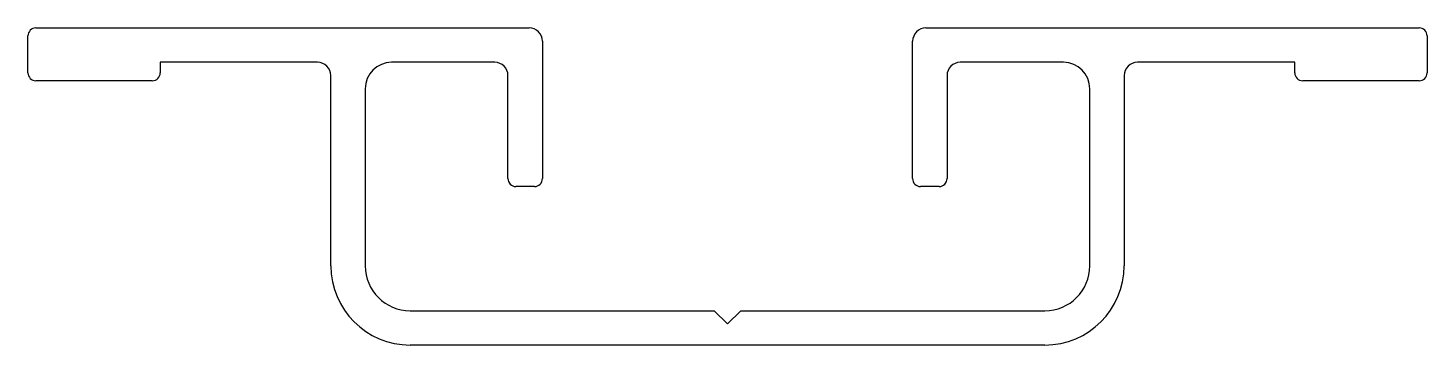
# Model space of a CAD drawing. Extents: x 308.7 to 361.6, y 641.3 to 653.3.
import ezdxf

# ---------------------------------------------------------------- set-up
doc = ezdxf.new("R2010")
doc.units = 0
doc.layers.get('0').update_dxf_attribs({"linetype": 'CONTINUOUS'})

msp = doc.modelspace()

# ---------------------------------------------------------------- linework, layer by layer
at = {"color": 0, "linetype": 'CONTINUOUS'}
for p, q in [((308.659, 651.561), (308.659, 652.961)), ((308.959, 653.261), (327.609, 653.261)), ((342.609, 653.261), (361.259, 653.261)), ((361.559, 652.961), (361.559, 651.561)), ((328.109, 652.761), (328.109, 647.561)), ((342.109, 647.561), (342.109, 652.761)), ((319.609, 651.961), (313.659, 651.961)), ((313.659, 651.961), (313.659, 651.561)), ((326.309, 651.961), (322.409, 651.961)), ((347.809, 651.961), (343.909, 651.961)), ((356.559, 651.961), (350.609, 651.961)), ((356.559, 651.561), (356.559, 651.961)), ((313.359, 651.261), (308.959, 651.261)), ((320.109, 644.261), (320.109, 651.461)), ((326.809, 647.561), (326.809, 651.461)), ((343.409, 651.461), (343.409, 647.561)), ((350.109, 651.461), (350.109, 644.261)), ((361.259, 651.261), (356.859, 651.261)), ((321.409, 650.961), (321.409, 644.261)), ((348.809, 644.261), (348.809, 650.961)), ((327.809, 647.261), (327.109, 647.261)), ((343.109, 647.261), (342.409, 647.261)), ((323.109, 642.561), (334.609, 642.561)), ((334.609, 642.561), (335.109, 642.061)), ((335.109, 642.061), (335.609, 642.561)), ((335.609, 642.561), (347.109, 642.561)), ((347.109, 641.261), (323.109, 641.261))]:
    msp.add_line(p, q, dxfattribs=at)
for centre, radius, start, end in [((308.959, 652.961), 0.3, 90, 180), ((327.609, 652.761), 0.5, 0, 90), ((342.609, 652.761), 0.5, 90, 180), ((361.259, 652.961), 0.3, 0, 90), ((319.609, 651.461), 0.5, 0, 90), ((322.409, 650.961), 1, 90, 180), ((326.309, 651.461), 0.5, 0, 90), ((343.909, 651.461), 0.5, 90, 180), ((347.809, 650.961), 1, 0, 90), ((350.609, 651.461), 0.5, 90, 180), ((308.959, 651.561), 0.3, 180, 270), ((313.359, 651.561), 0.3, 270, 0), ((356.859, 651.561), 0.3, 180, 270), ((361.259, 651.561), 0.3, 270, 0), ((327.109, 647.561), 0.3, 180, 270), ((327.809, 647.561), 0.3, 270, 0), ((342.409, 647.561), 0.3, 180, 270), ((343.109, 647.561), 0.3, 270, 0), ((323.109, 644.261), 3, 180, 270), ((323.109, 644.261), 1.7, 180, 270), ((347.109, 644.261), 3, 270, 0), ((347.109, 644.261), 1.7, 270, 0)]:
    msp.add_arc(centre, radius, start, end, dxfattribs=at)

doc.saveas('drawing.dxf')
